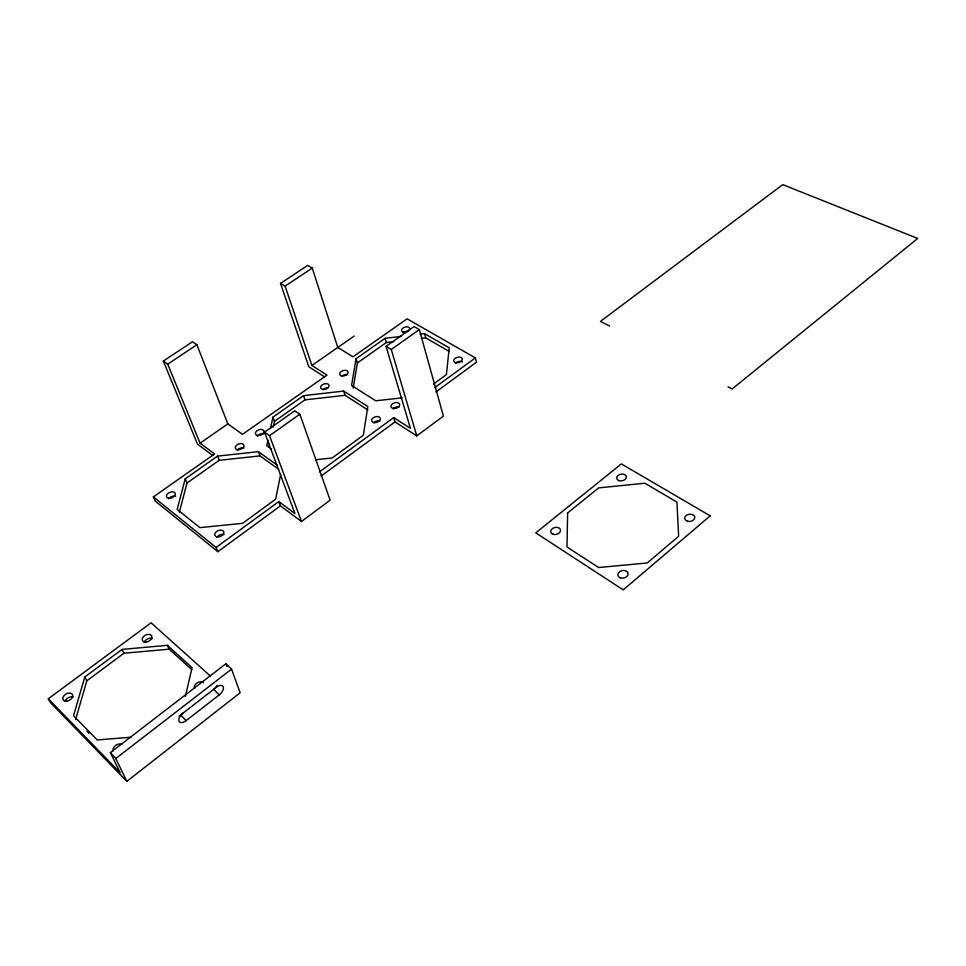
<?xml version="1.0" encoding="UTF-8"?>
<svg xmlns="http://www.w3.org/2000/svg" width="966" height="966" viewBox="0 0 966 966"><rect width="100%" height="100%" fill="white"/><g stroke="black" fill="none" stroke-linecap="round" stroke-linejoin="round"><path stroke-width="1.45" d="M353.194 388.223L357.396 362.926L356.068 358.712L385.096 338.305L401.168 336.397M356.068 358.712L351.588 385.47L375.75 400.805L402.194 397.823M280.671 474.366L275.624 499.229L242.623 523.306L199.877 527.641L177.164 509.432L185.231 478.822L217.531 456.121L258.429 451.677L277.182 465.141M268.946 447.113L269.562 444.251M273.245 427.081L274.477 421.357L272.943 417.155L303.529 395.649L343.703 391.073L367.805 406.529L363.385 435.207L332.183 457.969L315.713 459.731M267.993 440.037L266.749 445.761L271.458 449.105M270.468 428.602L272.943 417.155M185.387 696.498L192.065 667.639L167.396 645.336L122.042 649.406L84.803 676.997L73.525 715.721L97.216 739.956L131.424 737.191M179.374 512.161L187.006 483L185.231 478.822M75.638 719.513L86.831 680.801L123.974 653.221L169.231 649.188L191.739 669.571M48.3 698.78L50.437 702.572L126.824 781.361L240.136 692.803L231.562 669.124L225.972 663.702L110.378 752.611L120.195 772.848L48.3 698.78L151.094 622.78L210.588 676.236M183.009 713.041A7.197 3.888 -44.6 0 0 178.976 721.179A7.197 3.888 -44.6 0 0 186.148 720.624L219.246 694.904A7.076 3.84 -45.5 0 0 223.255 686.826A7.076 3.84 -45.5 0 0 216.336 687.249L180.666 715.009A7.173 3.9 -44.5 0 1 179.169 715.999M126.824 781.361L115.799 758.515L231.562 669.124M278.812 501.595L280.43 505.858L301.452 521.495L330.143 500.195L299.858 414.209L294.775 410.791L264.503 432.152L294.944 513.574L278.812 501.595L216.07 547.456L153.365 496.91L214.597 453.935L200.095 443.189L167.71 364.134L163.339 361.067L192.476 341.759L196.895 344.741L227.855 423.881L242.502 434.35L326.967 375.086L311.885 365.462L285.103 286.129L280.538 283.412L307.647 265.445L312.26 268.089L337.786 347.458L352.988 356.816L407.109 318.84L475.381 357.915L476.467 362.226L435.811 392.015M393.681 417.626L394.985 421.925L416.781 435.871L443.418 416.092L419.329 329.611L414.052 326.58L386.038 346.359L410.417 428.3L393.681 417.626L319.529 471.831M434.615 387.704L475.381 357.915M153.365 496.91L155.224 501.076L217.869 551.695L280.43 505.858M321.038 476.105L394.985 421.925M433.432 384.106L446.425 374.627L449.214 347.82L424.545 333.62L420.162 334.151M264.503 432.152L269.526 435.69L299.858 414.209M386.038 346.359L391.266 349.487L419.329 329.611M187.006 483L219.21 460.311L260.035 455.892L278.763 469.379M274.477 421.357L304.99 399.852L345.079 395.311L367.889 409.982M357.396 362.926L386.34 342.532L393.633 341.662M200.095 443.189L227.855 423.881M311.885 365.462L354.172 336.047M167.71 364.134L196.895 344.741M285.103 286.129L312.26 268.089M421.333 338.39L425.716 337.871L449.057 351.346M609.558 326.037L600.478 321.376L782.762 184.639L917.7 238.445L732.168 388.96L728.014 386.835M324.697 376.945L308.83 366.79L280.538 283.412M212.761 455.505L197.523 444.167L163.339 361.067M219.246 694.904L213.715 689.422A7.064 3.852 -45.4 0 0 217.145 685.329M180.666 715.009L186.148 720.624M86.952 731.117L89.017 733.218M110.378 752.611L115.799 758.515M84.803 676.997L86.831 680.801M122.042 649.406L123.974 653.221M167.396 645.336L169.231 649.188M216.07 547.456L217.869 551.695M217.531 456.121L219.21 460.311M258.429 451.677L260.035 455.892M269.526 435.69L301.452 521.495M225.972 663.702L226.998 666.492M303.529 395.649L304.99 399.852M343.703 391.073L345.079 395.311M391.266 349.487L416.781 435.871M385.096 338.305L386.34 342.532M424.545 333.62L425.716 337.871M168.748 498.854A4.661 2.922 -23.3 0 1 175.643 496.222M237.322 450.458A4.528 2.826 -21 0 1 244.036 447.922M216.939 537.325A4.806 3.139 -23.1 0 1 224.04 534.596M341.855 376.354A4.347 2.669 -17.7 0 1 347.76 374.663M393.053 408.739A4.48 2.85 -16.8 0 1 399.139 406.988M455.566 363.228A4.383 2.741 -14.7 0 1 462.364 361.876M403.45 332.896A4.25 2.572 -15.8 0 1 408.268 331.096M257.367 436.318A4.492 2.801 -20.4 0 1 264.02 433.806M322.873 389.745A4.371 2.693 -18.3 0 1 327.848 387.873M373.77 422.77A4.516 2.886 -17.4 0 1 379.892 421.007M65.036 701.328A5.361 3.574 -30.1 0 1 73.307 697.186M113.324 750.848A5.567 3.876 -30.8 0 1 115.509 745.535A5.567 3.876 -30.8 0 1 121.776 744.351M194.601 688.323A5.337 3.743 -27.2 0 1 197.076 682.902A5.337 3.743 -27.2 0 1 203.524 682.696M144.188 642.45A5.156 3.466 -27.1 0 1 152.169 638.478M567.634 512.934L566.982 546.998L598.642 567.525L647.184 562.985L678.639 536.287L676.937 502.079L644.817 483.217L598.618 487.902L567.634 512.934M710.215 515.844L623.227 589.864L535.78 532.87L621.343 463.909L710.215 515.844M620.486 577.849A5.192 3.804 -10.5 0 0 628.142 573.804A5.192 3.804 -10.5 0 0 620.365 571.22A5.192 3.804 -10.5 0 0 620.486 577.849M553.083 534.295A4.987 3.538 -12.9 0 0 560.546 530.455A4.987 3.538 -12.9 0 0 553.228 528.076A4.987 3.538 -12.9 0 0 553.083 534.295M687.418 521.217A5.084 3.61 -7.9 0 0 694.82 517.341A5.084 3.61 -7.9 0 0 687.043 514.975A5.084 3.61 -7.9 0 0 687.418 521.217M619.182 480.67A4.89 3.369 -10.4 0 0 626.391 476.987A4.89 3.369 -10.4 0 0 619.073 474.801A4.89 3.369 -10.4 0 0 619.182 480.67M403.269 332.159A4.262 2.572 -15.8 0 0 409.789 329.092A4.262 2.572 -15.8 0 0 403.885 327.51A4.262 2.572 -15.8 0 0 403.269 332.159M393.814 408.533A4.492 2.85 -16.7 0 0 399.634 404.283A4.492 2.85 -16.7 0 0 392.522 403.776A4.492 2.85 -16.7 0 0 393.814 408.533M455.638 362.624A4.395 2.729 -14.7 0 0 462.303 359.424A4.395 2.729 -14.7 0 0 456.097 357.734A4.395 2.729 -14.7 0 0 455.638 362.624M217.386 536.975A4.818 3.139 -23 0 0 223.895 532.218A4.818 3.139 -23 0 0 216.674 531.457A4.818 3.139 -23 0 0 217.386 536.975M168.941 498.311A4.673 2.922 -23.3 0 0 175.329 493.795A4.673 2.922 -23.3 0 0 168.422 493.119A4.673 2.922 -23.3 0 0 168.941 498.311M323.248 389.443A4.383 2.693 -18.2 0 0 329.056 385.337A4.383 2.693 -18.2 0 0 322.233 384.866A4.383 2.693 -18.2 0 0 323.248 389.443M374.434 422.637A4.528 2.886 -17.4 0 0 380.326 418.338A4.528 2.886 -17.4 0 0 373.202 417.807A4.528 2.886 -17.4 0 0 374.434 422.637M257.982 435.485A4.504 2.789 -20.3 0 0 264.032 431.21A4.504 2.789 -20.3 0 0 257.173 430.655A4.504 2.789 -20.3 0 0 257.982 435.485M237.853 449.697A4.54 2.826 -21 0 0 243.975 445.362A4.54 2.826 -21 0 0 237.105 444.783A4.54 2.826 -21 0 0 237.853 449.697M342.326 375.979A4.359 2.669 -17.6 0 0 348.062 371.922A4.359 2.669 -17.6 0 0 341.252 371.487A4.359 2.669 -17.6 0 0 342.326 375.979M66.557 701.207A5.373 3.574 -30 0 0 72.547 694.723A5.373 3.574 -30 0 0 64.167 695.46A5.373 3.574 -30 0 0 66.557 701.207M146.071 642.052A5.168 3.466 -27 0 0 151.686 635.894A5.168 3.466 -27 0 0 143.439 636.654A5.168 3.466 -27 0 0 146.071 642.052"/></g></svg>
